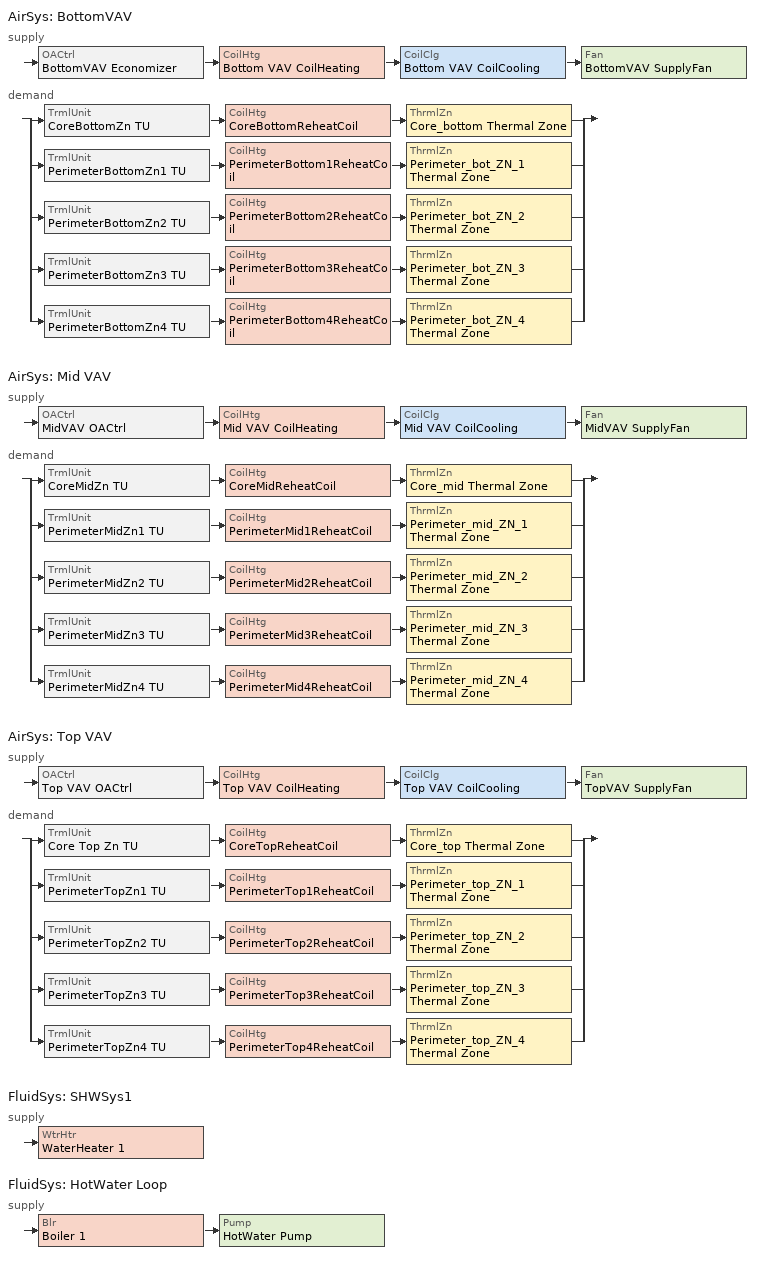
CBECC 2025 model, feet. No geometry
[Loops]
AirSys 'BottomVAV'
 supply: OACtrl 'BottomVAV Economizer' > CoilHtg 'Bottom VAV CoilHeating' > CoilClg 'Bottom VAV CoilCooling' > Fan 'BottomVAV SupplyFan'
 demand: split
  | TrmlUnit 'CoreBottomZn TU' > CoilHtg 'CoreBottomReheatCoil' > ThrmlZn 'Core_bottom Thermal Zone'
  | TrmlUnit 'PerimeterBottomZn1 TU' > CoilHtg 'PerimeterBottom1ReheatCoil' > ThrmlZn 'Perimeter_bot_ZN_1 Thermal Zone'
  | TrmlUnit 'PerimeterBottomZn2 TU' > CoilHtg 'PerimeterBottom2ReheatCoil' > ThrmlZn 'Perimeter_bot_ZN_2 Thermal Zone'
  | TrmlUnit 'PerimeterBottomZn3 TU' > CoilHtg 'PerimeterBottom3ReheatCoil' > ThrmlZn 'Perimeter_bot_ZN_3 Thermal Zone'
  | TrmlUnit 'PerimeterBottomZn4 TU' > CoilHtg 'PerimeterBottom4ReheatCoil' > ThrmlZn 'Perimeter_bot_ZN_4 Thermal Zone'
AirSys 'Mid VAV'
 supply: OACtrl 'MidVAV OACtrl' > CoilHtg 'Mid VAV CoilHeating' > CoilClg 'Mid VAV CoilCooling' > Fan 'MidVAV SupplyFan'
 demand: split
  | TrmlUnit 'CoreMidZn TU' > CoilHtg 'CoreMidReheatCoil' > ThrmlZn 'Core_mid Thermal Zone'
  | TrmlUnit 'PerimeterMidZn1 TU' > CoilHtg 'PerimeterMid1ReheatCoil' > ThrmlZn 'Perimeter_mid_ZN_1 Thermal Zone'
  | TrmlUnit 'PerimeterMidZn2 TU' > CoilHtg 'PerimeterMid2ReheatCoil' > ThrmlZn 'Perimeter_mid_ZN_2 Thermal Zone'
  | TrmlUnit 'PerimeterMidZn3 TU' > CoilHtg 'PerimeterMid3ReheatCoil' > ThrmlZn 'Perimeter_mid_ZN_3 Thermal Zone'
  | TrmlUnit 'PerimeterMidZn4 TU' > CoilHtg 'PerimeterMid4ReheatCoil' > ThrmlZn 'Perimeter_mid_ZN_4 Thermal Zone'
AirSys 'Top VAV'
 supply: OACtrl 'Top VAV OACtrl' > CoilHtg 'Top VAV CoilHeating' > CoilClg 'Top VAV CoilCooling' > Fan 'TopVAV SupplyFan'
 demand: split
  | TrmlUnit 'Core Top Zn TU' > CoilHtg 'CoreTopReheatCoil' > ThrmlZn 'Core_top Thermal Zone'
  | TrmlUnit 'PerimeterTopZn1 TU' > CoilHtg 'PerimeterTop1ReheatCoil' > ThrmlZn 'Perimeter_top_ZN_1 Thermal Zone'
  | TrmlUnit 'PerimeterTopZn2 TU' > CoilHtg 'PerimeterTop2ReheatCoil' > ThrmlZn 'Perimeter_top_ZN_2 Thermal Zone'
  | TrmlUnit 'PerimeterTopZn3 TU' > CoilHtg 'PerimeterTop3ReheatCoil' > ThrmlZn 'Perimeter_top_ZN_3 Thermal Zone'
  | TrmlUnit 'PerimeterTopZn4 TU' > CoilHtg 'PerimeterTop4ReheatCoil' > ThrmlZn 'Perimeter_top_ZN_4 Thermal Zone'
FluidSys 'SHWSys1'
 supply: WtrHtr 'WaterHeater 1'
FluidSys 'HotWater Loop'
 supply: Blr 'Boiler 1' > Pump 'HotWater Pump'
[Proj]
030006S-OffMed-Run13: ZipCode=90045; AnalysisType=Title24Compliance; CompType=NewComplete
[Bldg]
OfficeMedium: TotStoryCnt=3; AboveGrdStoryCnt=3
[Story] FlrToFlrHgt=13; FlrToCeilingHgt=9
Name | Z
BottomFlr | 0
MidFlr | 13
TopFloor | 26
[Spc]
Name | Story | CondgType | ThrmlZnRef | Area | Perim | SpcFuncDefaultsRef | IntLtgSpecMthd | SHWFluidSegRef | OccSensorCtrl | SecSide100PctControlled
Core_bottom | BottomFlr | DirectlyConditioned | Core_bottom Thermal Zone | 10586.7 | 425.8 | Multipurpose Defaults | TailoredMethod | SHWSys1 Supply | 1
Perimeter_bot_ZN_1 | BottomFlr | DirectlyConditioned | Perimeter_bot_ZN_1 Thermal Zone | 2231.76 | 339.9 | Lobby Main Entry Defaults | TailoredMethod | SHWSys1 Supply |  | 1
Perimeter_bot_ZN_2 | BottomFlr |  | Perimeter_bot_ZN_2 Thermal Zone | 1412.9 | 230.8 | Lobby Main Entry Defaults | TailoredMethod | SHWSys1 Supply
Perimeter_bot_ZN_3 | BottomFlr |  | Perimeter_bot_ZN_3 Thermal Zone | 2231.76 | 339.9 | Lobby Main Entry Defaults | TailoredMethod | SHWSys1 Supply |  | 1
Perimeter_bot_ZN_4 | BottomFlr |  | Perimeter_bot_ZN_4 Thermal Zone | 1412.8 | 230.8 | Office Mod Defaults | AreaCategoryMethod | SHWSys1 Supply
FirstFloor_Plenum | BottomFlr | Plenum | FirstFloor_Plenum Thermal Zone | 17875.9 | 545.8
Core_mid | MidFlr |  | Core_mid Thermal Zone | 10586.7 | 425.8 | Multipurpose Defaults | TailoredMethod | SHWSys1 Supply | 1
Perimeter_mid_ZN_1 | MidFlr |  | Perimeter_mid_ZN_1 Thermal Zone | 2231.76 | 339.9 | Lobby Main Entry Defaults | TailoredMethod | SHWSys1 Supply |  | 1
Perimeter_mid_ZN_2 | MidFlr |  | Perimeter_mid_ZN_2 Thermal Zone | 1412.9 | 230.8 | Lobby Main Entry Defaults | TailoredMethod | SHWSys1 Supply |  | 1
Perimeter_mid_ZN_3 | MidFlr |  | Perimeter_mid_ZN_3 Thermal Zone | 2231.76 | 339.9 | Lobby Main Entry Defaults | TailoredMethod | SHWSys1 Supply |  | 1
Perimeter_mid_ZN_4 | MidFlr |  | Perimeter_mid_ZN_4 Thermal Zone | 1412.8 | 230.8 | Office Mod Defaults | AreaCategoryMethod | SHWSys1 Supply |  | 1
MidFloor_Plenum | MidFlr | Plenum | MidFloor_Plenum Thermal Zone | 17875.9 | 545.8
Core_top | TopFloor |  | Core_top Thermal Zone | 10586.7 | 425.8 | Multipurpose Defaults | TailoredMethod | SHWSys1 Supply | 1
Perimeter_top_ZN_1 | TopFloor |  | Perimeter_top_ZN_1 Thermal Zone | 2231.76 | 339.9 | Lobby Main Entry Defaults | TailoredMethod | SHWSys1 Supply
Perimeter_top_ZN_2 | TopFloor |  | Perimeter_top_ZN_2 Thermal Zone | 1412.9 | 230.8 | Lobby Main Entry Defaults | TailoredMethod | SHWSys1 Supply |  | 1
Perimeter_top_ZN_3 | TopFloor |  | Perimeter_top_ZN_3 Thermal Zone | 2231.76 | 339.9 | Lobby Main Entry Defaults | TailoredMethod | SHWSys1 Supply |  | 1
Perimeter_top_ZN_4 | TopFloor |  | Perimeter_top_ZN_4 Thermal Zone | 1412.8 | 230.8 | Office Mod Defaults | AreaCategoryMethod | SHWSys1 Supply |  | 1
TopFloor_Plenum | TopFloor | Plenum | TopFloor_Plenum Thermal Zone | 17875.9 | 545.8
[IntLtgSys] LumRef[1]=Luminaire 1
Name | Spc | PwrReg | LumCnt[1] | AllowType | AllowArea | DaylitAreaType
Core_Botm-Waiting Ar_Flr Disp | Core_bottom | 1 | 34 | TailoredFloorDisplayAllowance | 10586.7
Core_Botm-Waiting Ar_Decor | Core_bottom |  | 397 | TailoredDecorativeAndSpecialEffectAllowance | 10586.7
Core_Botm-Gen Ltg | Core_bottom |  | 198
Zn1_Botm-Main_Entry-Gen Ltg-1 | Perimeter_bot_ZN_1 |  | 28 |  |  | PrimarySidelit
Zn1_Botm-Main_Entry-Gen Ltg-2 | Perimeter_bot_ZN_1 |  | 28 |  |  | SecondarySidelit
Zn1_Botm-Main_Entry-Task Ltg | Perimeter_bot_ZN_1 |  | 7 | TailoredTaskAllowance | 2231.76
Zn2_Botm-Main_Entry-Gen Ltg-1 | Perimeter_bot_ZN_2 |  | 18 |  |  | PrimarySidelit
Zn2_Botm-Main_Entry-Gen Ltg-2 | Perimeter_bot_ZN_2 |  | 18 |  |  | SecondarySidelit
Zn2_Botm-Main_Entry-Task Ltg | Perimeter_bot_ZN_2 |  | 4 | TailoredTaskAllowance | 1412
Zn3_Botm-Main_Entry-Gen Ltg-1 | Perimeter_bot_ZN_3 | 1 | 28 |  |  | PrimarySidelit
Zn3_Botm-Main_Entry-Gen Ltg-2 | Perimeter_bot_ZN_3 | 1 | 28 |  |  | SecondarySidelit
Zn3_Botm-Main_Entry-Task Ltg | Perimeter_bot_ZN_3 |  | 7 | TailoredTaskAllowance | 2231.76
Core_Mid-Waiting Ar_Flr Disp | Core_mid | 1 | 34 | TailoredFloorDisplayAllowance | 10586.7
Core_Mid-Waiting Ar_Decor | Core_mid | 1 | 397 | TailoredDecorativeAndSpecialEffectAllowance | 10586.7
Core_Mid-Gen Ltg | Core_mid |  | 198
Zn1_Mid-Main_Entry-Gen Ltg-1 | Perimeter_mid_ZN_1 | 1 | 28 |  |  | PrimarySidelit
Zn1_Mid-Main_Entry-Gen Ltg-2 | Perimeter_mid_ZN_1 | 1 | 28 |  |  | SecondarySidelit
Zn1_Mid-Main_Entry-Task Ltg | Perimeter_mid_ZN_1 |  | 7 | TailoredTaskAllowance | 2231.76
Zn2_Mid-Main_Entry-Gen Ltg-1 | Perimeter_mid_ZN_2 |  | 18 |  |  | PrimarySidelit
Zn2_Mid-Main_Entry-Gen Ltg-2 | Perimeter_mid_ZN_2 |  | 18 |  |  | SecondarySidelit
Zn2_Mid-Main_Entry-Task Ltg | Perimeter_mid_ZN_2 |  | 4 | TailoredTaskAllowance | 1412
Zn3_Mid-Main_Entry-Gen Ltg-1 | Perimeter_mid_ZN_3 |  | 28 |  |  | PrimarySidelit
Zn3_Mid-Main_Entry-Gen Ltg-2 | Perimeter_mid_ZN_3 |  | 28 |  |  | SecondarySidelit
Zn3_Mid-Main_Entry-Task Ltg | Perimeter_mid_ZN_3 | 1 | 7 | TailoredTaskAllowance | 2231.76
Core_Top-Waiting Ar_Flr Disp | Core_top | 1 | 34 | TailoredFloorDisplayAllowance | 10586.7
Core_Top-Waiting Ar_Decor | Core_top |  | 397 | TailoredDecorativeAndSpecialEffectAllowance | 10586.7
Core_Top-Gen Ltg | Core_top | 1 | 198
Zn1_Top-Main_Entry-Gen Ltg-1 | Perimeter_top_ZN_1 |  | 28 |  |  | PrimarySidelit
Zn1_Top-Main_Entry-Gen Ltg-2 | Perimeter_top_ZN_1 |  | 28 |  |  | SecondarySidelit
Zn1_Top-Main_Entry-Task Ltg | Perimeter_top_ZN_1 | 1 | 7 | TailoredTaskAllowance | 2231.76
Zn2_Top-Main_Entry-Gen Ltg-1 | Perimeter_top_ZN_2 | 1 | 18 |  |  | PrimarySidelit
Zn2_Top-Main_Entry-Gen Ltg-2 | Perimeter_top_ZN_2 | 1 | 18 |  |  | SecondarySidelit
Zn2_Top-Main_Entry-Task Ltg | Perimeter_top_ZN_2 |  | 4 | TailoredTaskAllowance | 1412
Zn3_Top-Main_Entry-Gen Ltg-1 | Perimeter_top_ZN_3 |  | 28 |  |  | PrimarySidelit
Zn3_Top-Main_Entry-Gen Ltg-2 | Perimeter_top_ZN_3 |  | 28 |  |  | SecondarySidelit
Zn3_Top-Main_Entry-Task Ltg | Perimeter_top_ZN_3 | 1 | 7 | TailoredTaskAllowance | 2231.76
[ThrmlZn]
Name | Type | PriAirCondgSysRef[1] | VentCtrlMthd
Perimeter_bot_ZN_1 Thermal Zone; Perimeter_bot_ZN_2 Thermal Zone; Perimeter_bot_ZN_3 Thermal Zone; Core_bottom Thermal Zone | Conditioned | BottomVAV | CO2Sensors
Perimeter_bot_ZN_4 Thermal Zone | Conditioned | BottomVAV | Fixed
FirstFloor_Plenum Thermal Zone; MidFloor_Plenum Thermal Zone; TopFloor_Plenum Thermal Zone | Plenum
Perimeter_mid_ZN_1 Thermal Zone; Perimeter_mid_ZN_2 Thermal Zone; Perimeter_mid_ZN_3 Thermal Zone | Conditioned | Mid VAV | CO2Sensors
Perimeter_mid_ZN_4 Thermal Zone | Conditioned | Mid VAV | Fixed
Core_mid Thermal Zone |  | Mid VAV | CO2Sensors
Perimeter_top_ZN_1 Thermal Zone; Perimeter_top_ZN_2 Thermal Zone; Perimeter_top_ZN_3 Thermal Zone; Core_top Thermal Zone | Conditioned | Top VAV | CO2Sensors
Perimeter_top_ZN_4 Thermal Zone | Conditioned | Top VAV | Fixed
[AirSys] Type=PVAV; CtrlSysType=DDCToZone; OptStart=1; ClgCtrl=WarmestResetFlowFirst
BottomVAV; Mid VAV; Top VAV
[AirSeg] Path=Ducted
Name | Sys | Type
Bottom VAV AirSegment Supply | BottomVAV | Supply
Bottom VAV ReturnAirSegment | BottomVAV | Return
Mid VAV AirSegment Supply | Mid VAV | Supply
MidVAV RetAirSeg | Mid VAV | Return
Top VAV AirSegment Supply | Top VAV | Supply
TopVAV RetAirSeg | Top VAV | Return
[CoilHtg] Type=HotWater; FluidSegInRef=HW Primary Supply; FluidSegOutRef=HW Primary Return
Name | Sys
Bottom VAV CoilHeating; CoreBottomReheatCoil; PerimeterBottom1ReheatCoil; PerimeterBottom2ReheatCoil; PerimeterBottom3ReheatCoil; PerimeterBottom4ReheatCoil | BottomVAV
Mid VAV CoilHeating; CoreMidReheatCoil; PerimeterMid1ReheatCoil; PerimeterMid2ReheatCoil; PerimeterMid3ReheatCoil; PerimeterMid4ReheatCoil | Mid VAV
Top VAV CoilHeating; CoreTopReheatCoil; PerimeterTop1ReheatCoil; PerimeterTop2ReheatCoil; PerimeterTop3ReheatCoil; PerimeterTop4ReheatCoil | Top VAV
[CoilClg] Type=DirectExpansion; FuelSrc=Electric; CndsrType=Air
Name | Sys
Bottom VAV CoilCooling | BottomVAV
Mid VAV CoilCooling | Mid VAV
Top VAV CoilCooling | Top VAV
[Fan] CtrlMthd=VariableSpeedDrive; MtrType=Open; MtrEff=0.9; MtrPos=NotInAirStream
Name | Sys | ModelingMthd | FlowEff | TotStaticPress
BottomVAV SupplyFan | BottomVAV | StaticPressure | 0.6 | 3
MidVAV SupplyFan | Mid VAV | StaticPressure | 0.65 | 3
TopVAV SupplyFan | Top VAV
[TrmlUnit] Type=VAVReheatBox
Name | Sys | ZnServedRef | PriAirSegRef | PriAirFlowMax
CoreBottomZn TU | BottomVAV | Core_bottom Thermal Zone | Bottom VAV AirSegment Supply
PerimeterBottomZn1 TU | BottomVAV | Perimeter_bot_ZN_1 Thermal Zone | Bottom VAV AirSegment Supply
PerimeterBottomZn2 TU | BottomVAV | Perimeter_bot_ZN_2 Thermal Zone | Bottom VAV AirSegment Supply
PerimeterBottomZn3 TU | BottomVAV | Perimeter_bot_ZN_3 Thermal Zone | Bottom VAV AirSegment Supply
PerimeterBottomZn4 TU | BottomVAV | Perimeter_bot_ZN_4 Thermal Zone | Bottom VAV AirSegment Supply
CoreMidZn TU | Mid VAV | Core_mid Thermal Zone | Mid VAV AirSegment Supply
PerimeterMidZn1 TU | Mid VAV | Perimeter_mid_ZN_1 Thermal Zone | Mid VAV AirSegment Supply | 2850
PerimeterMidZn2 TU | Mid VAV | Perimeter_mid_ZN_2 Thermal Zone | Mid VAV AirSegment Supply | 1750
PerimeterMidZn3 TU | Mid VAV | Perimeter_mid_ZN_3 Thermal Zone | Mid VAV AirSegment Supply
PerimeterMidZn4 TU | Mid VAV | Perimeter_mid_ZN_4 Thermal Zone | Mid VAV AirSegment Supply | 1750
Core Top Zn TU | Top VAV | Core_top Thermal Zone | Top VAV AirSegment Supply | 11000
PerimeterTopZn1 TU | Top VAV | Perimeter_top_ZN_1 Thermal Zone | Top VAV AirSegment Supply | 2900
PerimeterTopZn2 TU | Top VAV | Perimeter_top_ZN_2 Thermal Zone | Top VAV AirSegment Supply | 1750
PerimeterTopZn3 TU | Top VAV | Perimeter_top_ZN_3 Thermal Zone | Top VAV AirSegment Supply | 2600
PerimeterTopZn4 TU | Top VAV | Perimeter_top_ZN_4 Thermal Zone | Top VAV AirSegment Supply | 1900
[OACtrl]
Name | Sys | EconoCtrlMthd | EconoIntegration | EconoHiTempLockout | MaxOARat | AirSegSupRef | AirSegRetRef
BottomVAV Economizer | BottomVAV | DifferentialEnthalpy | Integrated | 80 | 0.95 | Bottom VAV AirSegment Supply | Bottom VAV ReturnAirSegment
MidVAV OACtrl | Mid VAV | FixedDryBulb | NonIntegrated | 75 | 1 | Mid VAV AirSegment Supply | MidVAV RetAirSeg
Top VAV OACtrl | Top VAV | DifferentialDryBulbAndEnthalpy | Integrated | 80 | 0.95 | Top VAV AirSegment Supply | TopVAV RetAirSeg
[FluidSys]
Name | Type | DsgnSupWtrTemp | DsgnSupWtrDelT | RstSupHi | RstSupLow | RstOutdrHi | RstOutdrLow
SHWSys1 | ServiceHotWater
HotWater Loop | HotWater | 160 | 40 | 180 | 130 | 20 | 50
[WtrHtr]
WaterHeater 1: Sys=SHWSys1; FluidSegOutRef=SHWSys1 Supply; FluidSegMakeupRef=SHWSys1 MuniInlet; StorCap=265; ThrmlEff=0.85; CapRtd=210000
[FluidSeg]
Name | Sys | Type | Src
SHWSys1 MuniInlet | SHWSys1 | MakeupFluid | MunicipalWater
SHWSys1 Supply | SHWSys1 | PrimarySupply
HW Primary Supply | HotWater Loop | PrimarySupply
HW Primary Return | HotWater Loop | PrimaryReturn
[Blr]
Boiler 1: Sys=HotWater Loop; Type=HotWater; FuelSrc=Gas; DraftType=Condensing; FluidSegInRef=HW Primary Return; FluidSegOutRef=HW Primary Supply; CapRtd=1.7e+06; ThrmlEff=0.84
[Pump]
HotWater Pump: Sys=HotWater Loop; MtrEff=0.9
[SpcFuncDefaults] OccSchRef=Office Occupancy; IntLtgRegSchRef=Office Lights; IntLtgRegHtGnRadFrac=0.7; RecptPwrDens=1.34; RecptSchRef=Office Receptacle; ProcElecSchRef=Office Receptacle; CommRfrgEqpSchRef=Office Receptacle; ElevSchRef=Office Elevator; ProcGasSchRef=Office Receptacle; HotWtrHtgSchRef=Office ServiceHotWater
Name | SpcFunc | OccLatHtRt | IntLPDReg
Office Mod Defaults | Office Area (>250 square feet) | 200 | 0.8
Multipurpose Defaults | Convention, Conference, Multipurpose and Meeting Area
Lobby Main Entry Defaults | Lobby, Main Entry |  | 0.5
[Lum]
Luminaire 1: LampType=LED; Pwr=32
[Sch] Type=Fraction
Name | EndMonth[1] | EndDay[1] | SchWeekRef[1]
Office Occupancy | 12 | 31 | OfficeOccupancyWk
Office Receptacle | 12 | 31 | OfficeReceptacleWk
Office ServiceHotWater | 12 | 31 | OfficeServiceHotWaterWk
Office Elevator |  |  | OfficeElevatorWk
Office Lights | 12 | 31 | OfficeLightsWk
[SchWeek] Type=Fraction
Name | SchDaySunRef | SchDayMonRef | SchDayTueRef | SchDayWedRef | SchDayThuRef | SchDayFriRef | SchDaySatRef | SchDayHolRef | SchDayClgDDRef | SchDayHtgDDRef | SchDayWDRef
OfficeOccupancyWk | OfficeOccupancySun | OfficeOccupancyWD | OfficeOccupancyWD | OfficeOccupancyWD | OfficeOccupancyWD | OfficeOccupancyWD | OfficeOccupancySat | OfficeOccupancySun | OnDay | OffDay
OfficeReceptacleWk | OfficeReceptacleSun | OfficeReceptacleWD | OfficeReceptacleWD | OfficeReceptacleWD | OfficeReceptacleWD | OfficeReceptacleWD | OfficeReceptacleSat | OfficeReceptacleSun | OnDay | OffDay
OfficeServiceHotWaterWk | OfficeServiceHotWaterSun | OfficeServiceHotWaterWD | OfficeServiceHotWaterWD | OfficeServiceHotWaterWD | OfficeServiceHotWaterWD | OfficeServiceHotWaterWD | OfficeServiceHotWaterSat | OfficeServiceHotWaterSun | OnDay | OffDay
OfficeElevatorWk | OfficeElevatorSun |  |  |  |  |  | OfficeElevatorSat |  |  |  | OfficeElevatorWD
OfficeLightsWk | OfficeLightsSun | OfficeLightsWD | OfficeLightsWD | OfficeLightsWD | OfficeLightsWD | OfficeLightsWD | OfficeLightsSat | OfficeLightsSun | OnDay | OffDay
[SchDay] Type=Fraction
Name | Hr
OfficeOccupancySun | ( 0, 0, 0, 0, 0, 0, 0.05, 0.05, 0.05, 0.05, 0.05, 0.05, 0.05, 0.05, 0.05, 0.05, 0.05, 0.05, 0, 0, 0, 0, 0, 0 )
OfficeOccupancyWD | ( 0, 0, 0, 0, 0, 0, 0.1, 0.2, 0.95, 0.95, 0.95, 0.95, 0.5, 0.95, 0.95, 0.95, 0.95, 0.3, 0.1, 0.1, 0.1, 0.1, 0.05, 0.05 )
OfficeOccupancySat | ( 0, 0, 0, 0, 0, 0, 0.1, 0.1, 0.3, 0.3, 0.3, 0.3, 0.1, 0.1, 0.1, 0.1, 0.1, 0.05, 0.05, 0, 0, 0, 0, 0 )
OfficeReceptacleSun; OfficeLightsSun | ( 0.05, 0.05, 0.05, 0.05, 0.05, 0.05, 0.05, 0.05, 0.05, 0.05, 0.05, 0.05, 0.05, 0.05, 0.05, 0.05, 0.05, 0.05, 0.05, 0.05, 0.05, 0.05, 0.05, 0.05 )
OfficeReceptacleWD | ( 0.05, 0.05, 0.05, 0.05, 0.05, 0.1, 0.1, 0.3, 0.9, 0.9, 0.9, 0.9, 0.9, 0.9, 0.9, 0.9, 0.9, 0.5, 0.3, 0.3, 0.2, 0.2, 0.1, 0.05 )
OfficeReceptacleSat; OfficeLightsSat | ( 0.05, 0.05, 0.05, 0.05, 0.05, 0.05, 0.1, 0.1, 0.3, 0.3, 0.3, 0.3, 0.15, 0.15, 0.15, 0.15, 0.15, 0.05, 0.05, 0.05, 0.05, 0.05, 0.05, 0.05 )
OfficeServiceHotWaterSun | ( 0.04, 0.04, 0.04, 0.04, 0.04, 0.07, 0.04, 0.04, 0.04, 0.04, 0.04, 0.06, 0.06, 0.09, 0.06, 0.04, 0.04, 0.04, 0.04, 0.04, 0.04, 0.07, 0.04, 0.04 )
OfficeServiceHotWaterWD | ( 0.05, 0.05, 0.05, 0.05, 0.05, 0.08, 0.07, 0.19, 0.35, 0.38, 0.39, 0.47, 0.57, 0.54, 0.34, 0.33, 0.44, 0.26, 0.21, 0.15, 0.17, 0.08, 0.05, 0.05 )
OfficeServiceHotWaterSat | ( 0.05, 0.05, 0.05, 0.05, 0.05, 0.08, 0.07, 0.11, 0.15, 0.21, 0.19, 0.23, 0.2, 0.19, 0.15, 0.12, 0.14, 0.07, 0.07, 0.07, 0.07, 0.09, 0.05, 0.05 )
OfficeElevatorWD | ( 0, 0, 0, 0, 0, 0, 0, 0.35, 0.69, 0.43, 0.37, 0.43, 0.58, 0.48, 0.37, 0.37, 0.46, 0.62, 0.2, 0.12, 0.04, 0.04, 0, 0 )
OfficeElevatorSat | ( 0, 0, 0, 0, 0, 0, 0, 0.16, 0.14, 0.21, 0.18, 0.25, 0.21, 0.13, 0.08, 0.04, 0.05, 0.06, 0, 0, 0, 0, 0, 0 )
OfficeElevatorSun; OffDay | ( 0, 0, 0, 0, 0, 0, 0, 0, 0, 0, 0, 0, 0, 0, 0, 0, 0, 0, 0, 0, 0, 0, 0, 0 )
OfficeLightsWD | ( 0.05, 0.05, 0.05, 0.05, 0.05, 0.1, 0.1, 0.3, 0.65, 0.65, 0.65, 0.65, 0.65, 0.65, 0.65, 0.65, 0.65, 0.35, 0.3, 0.3, 0.2, 0.2, 0.1, 0.05 )
OnDay | ( 1, 1, 1, 1, 1, 1, 1, 1, 1, 1, 1, 1, 1, 1, 1, 1, 1, 1, 1, 1, 1, 1, 1, 1 )
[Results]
End Use | Proposed Design Site Elec. (MWh/yr) | Proposed Site Gas (MBtu/yr) | Proposed SLCC¹ ($/ft²-yr) | Standard Design Site Elec. (MWh/yr) | Standard Site Gas (MBtu/yr) | Standard SLCC¹ ($/ft²-yr) | Compliance Margins SLCC¹ ($/ft²-yr)
Space Heating | 0.0 | 18.1 | 0.20 | 0.0 | 44.7 | 0.48 | 0.28
Space Cooling | 207.2 | -- | 18.64 | 147.2 | -- | 13.12 | -5.52
Indoor Fans | 76.9 | -- | 6.80 | 62.3 | -- | 5.55 | -1.25
Heat Rejection | -- | -- | -- | -- | -- | -- | --
Pumps & Misc. | 1.5 | -- | 0.16 | 0.0 | -- | 0.00 | -0.16
Domestic Hot Water | -- | 54.1 | 0.54 | 9.2 | -- | 0.95 | 0.41
Indoor Lighting | 266.2 | -- | 25.97 | 150.1 | -- | 14.64 | -11.33
Total Compliance | 551.8 | 72.2 | 52.31 | 310.0 | 44.7 | 30.09 | -22.22
Receptacle | 180.2 | -- | 17.56 | 180.2 | -- | 17.56 | --
Process | -- | -- | -- | -- | -- | -- | --
Other Lighting | -- | -- | -- | -- | -- | -- | --
Process Motors | -- | -- | -- | -- | -- | -- | --
Photovoltaics | -- | -- | -- | -58.8 | -- | -4.65 | -4.65
Battery Storage | -- | -- | -- | -- | -- | -- | --
Project Total | 732.0 | 72.2 | 69.87 | 490.2 | 44.7 | 47.65 | -22.22
Efficiency Compliance | 551.8 | 72.2 | 52.31 | 368.8 | 44.7 | 34.74 | -17.57
FAIL
